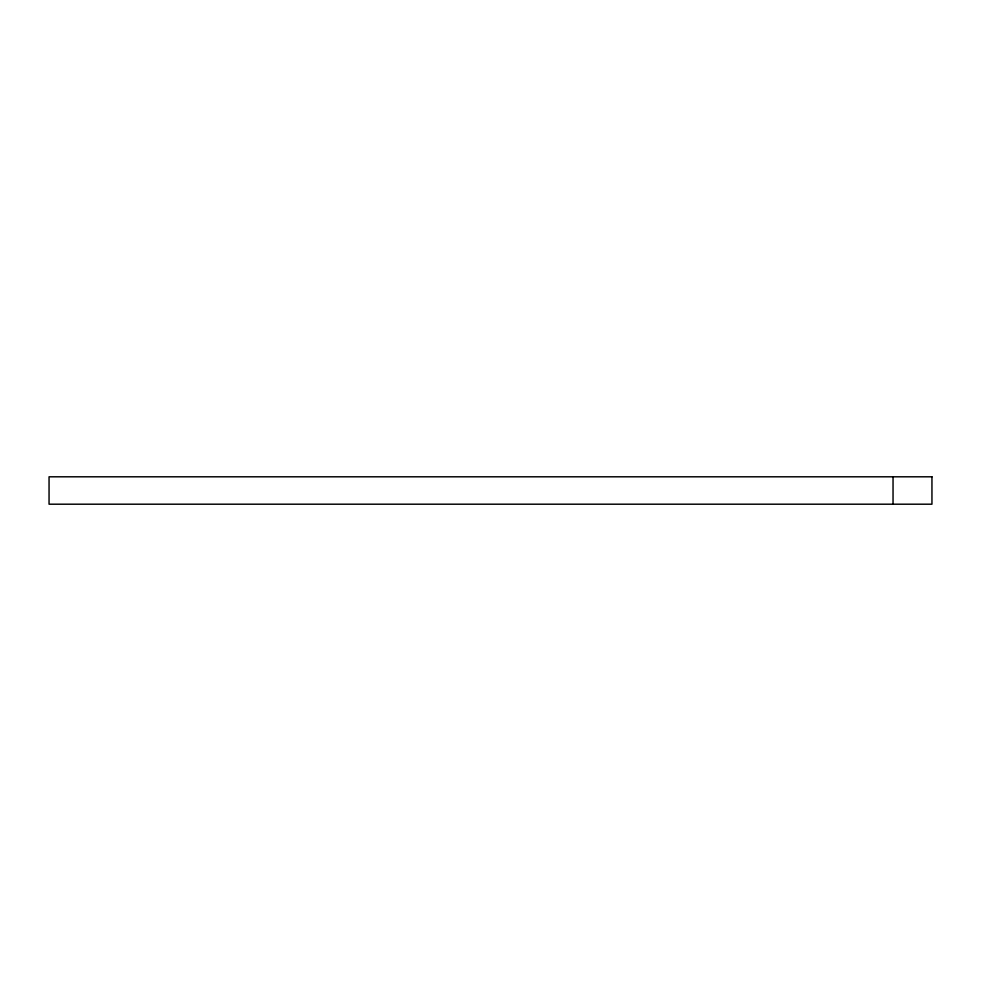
<?xml version="1.0" encoding="UTF-8"?>
<svg xmlns="http://www.w3.org/2000/svg" width="981" height="981" viewBox="0 0 981 981"><rect width="100%" height="100%" fill="white"/><g stroke="black" fill="none" stroke-linecap="round" stroke-linejoin="round"><path stroke-width="1.47" d="M893.041 476.803L893.041 504.197M931.95 476.803L49.05 476.803L49.05 504.197L931.95 504.197L931.95 476.803"/></g></svg>
